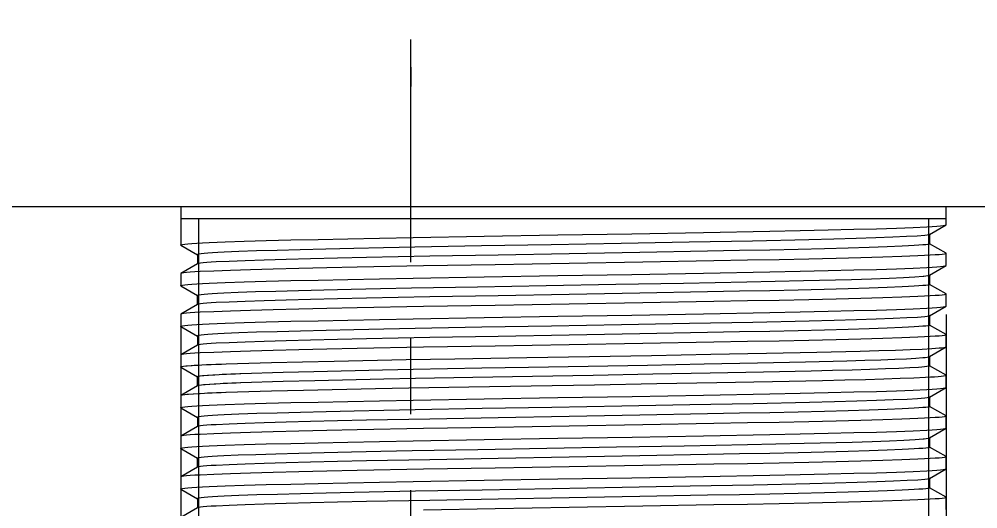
# Model space of a CAD drawing. Extents: x 0 to 1128, y 0 to 827.
# Drawn here: x 257.3 to 297.36, y 207.86 to 228.33 of the extents above; entities that cross this region are included whole.
import ezdxf

# ---------------------------------------------------------------- set-up
doc = ezdxf.new("R2010")
doc.units = 0
doc.header["$LTSCALE"] = 10
doc.header["$MEASUREMENT"] = 0
doc.header["$PDMODE"] = 3
doc.header["$PDSIZE"] = -10
doc.linetypes.add('CENTER2', pattern=[28.575, 19.05, -3.175, 3.175, -3.175])
doc.layers.get('0').update_dxf_attribs({"linetype": 'CONTINUOUS'})
doc.layers.get('DEFPOINTS').update_dxf_attribs({"linetype": 'CONTINUOUS'})
doc.layers.add('Cneter', color=1, linetype='CENTER2', lineweight=13)
doc.layers.add('PDF_형상', color=7, linetype='CONTINUOUS')
doc.styles.add('Daelim Dimension', font='NanumGothic.ttf')
doc.dimstyles.new('DEFAULT', dxfattribs={"dimscale": 2, "dimtxt": 2, "dimasz": 2, "dimexe": 0, "dimexo": 2, "dimgap": 1, "dimtad": 1, "dimdec": 0, "dimzin": 9, "dimdsep": 46, "dimtxsty": 'Daelim Dimension', "dimcen": 0.5, "dimclrd": 5, "dimclre": 5, "dimclrt": 256, "dimadec": 1, "dimazin": 0, "dimtfac": 1, "dimtdec": 0, "dimtix": 1, "dimtmove": 0, "dimatfit": 3, "dimfxl": 0, "dimtolj": 1, "dimtzin": 1, "dimlwd": 9, "dimlwe": 9, "dimarcsym": 0})

# ---------------------------------------------------------------- blocks, each defined once
blk = doc.blocks.new('*D31')
at = {"color": 5, "lineweight": 9, "ltscale": 0.5}
for p, q in [((296.047, 215.986), (296.047, 195.137)), ((264.047, 215.686), (264.047, 195.137)), ((264.047, 195.137), (185.174, 195.137)), ((292.047, 195.137), (268.047, 195.137))]:
    blk.add_line(p, q, dxfattribs=at)
at = {"color": 5, "ltscale": 0.5}
for points in [[(268.047, 195.804), (268.047, 194.471), (264.047, 195.137)], [(292.047, 195.804), (292.047, 194.471), (296.047, 195.137)]]:
    blk.add_solid(points, dxfattribs=at)
at = {"layer": 'DEFPOINTS', "color": 0, "ltscale": 0.5}
for p in [(296.047, 219.986), (264.047, 219.686), (296.047, 195.137)]:
    blk.add_point(p, dxfattribs=at)
at = {"color": 7, "ltscale": 0.5, "insert": (222.61, 203.79), "char_height": 10, "attachment_point": 5, "style": 'Daelim Dimension'}
blk.add_mtext('\\A1;시공홀 %%C35', dxfattribs=at)

msp = doc.modelspace()

# ---------------------------------------------------------------- linework, layer by layer
at = {"layer": 'Cneter', "color": 1, "lineweight": 5, "ltscale": 0.1}
msp.add_open_spline([(273.661, 103.871), (273.661, 222.477), (273.661, 227.477)], degree=1, knots=[0, 0, 0.903337, 1, 1], dxfattribs=at)
at = {"layer": 'PDF_형상', "lineweight": 5}
msp.add_lwpolyline([(402.049, 264.487), (402.049, 220.486), (158.045, 220.486), (158.045, 264.487)], close=True, dxfattribs=at)
for points in [[(264.047, 220.486), (264.047, 218.886), (264.054, 218.878), (264.745, 218.479)], [(295.34, 219.324), (296.04, 219.728), (296.047, 219.736), (296.047, 220.486)], [(296.047, 219.986), (264.047, 219.986)], [(264.797, 219.986), (264.797, 156.985)], [(295.297, 219.986), (295.297, 156.985)], [(264.047, 218.886), (264.052, 218.893), (264.066, 218.899), (264.122, 218.912), (264.217, 218.926), (264.349, 218.939), (264.517, 218.952), (264.723, 218.965), (264.965, 218.978), (265.242, 218.991), (265.902, 219.018), (266.695, 219.044), (267.614, 219.07), (268.651, 219.097), (269.795, 219.123), (271.036, 219.149), (272.363, 219.176), (273.762, 219.202), (276.725, 219.254), (279.813, 219.307), (282.909, 219.36), (285.898, 219.412), (288.666, 219.465), (289.935, 219.491), (291.11, 219.518), (292.18, 219.544), (293.135, 219.57), (293.967, 219.597), (294.668, 219.623), (295.23, 219.649), (295.457, 219.662), (295.648, 219.676), (295.802, 219.689), (295.919, 219.702), (295.999, 219.715), (296.001, 219.715), (296.04, 219.728)], [(295.347, 219.332), (295.347, 218.94), (295.343, 218.934), (295.329, 218.927), (295.275, 218.914), (295.185, 218.901), (295.059, 218.888), (294.898, 218.874), (294.701, 218.861), (294.47, 218.848), (294.205, 218.835), (293.575, 218.809), (292.817, 218.782), (291.939, 218.756), (290.949, 218.73), (289.855, 218.704), (288.669, 218.677), (287.401, 218.651), (286.064, 218.625), (283.233, 218.572), (280.281, 218.519), (277.321, 218.467), (274.464, 218.414), (271.816, 218.362), (270.603, 218.335), (269.479, 218.309), (268.455, 218.283), (267.541, 218.256), (266.744, 218.23), (266.073, 218.204), (265.535, 218.177), (265.316, 218.164), (265.133, 218.151), (264.984, 218.138), (264.872, 218.125), (264.795, 218.112), (264.793, 218.111), (264.754, 218.099), (264.054, 217.694), (264.047, 217.686), (264.047, 217.186), (264.054, 217.178), (264.745, 216.779)], [(295.34, 219.324), (295.338, 219.322), (295.335, 219.321), (295.335, 219.321), (295.332, 219.32), (295.329, 219.319), (295.327, 219.318), (295.324, 219.317), (295.321, 219.316), (295.318, 219.315), (295.315, 219.314), (295.312, 219.314), (295.245, 219.301), (295.143, 219.288), (294.834, 219.262), (294.389, 219.236), (293.812, 219.21), (293.108, 219.184), (292.283, 219.158), (291.346, 219.132), (290.304, 219.106), (287.947, 219.054), (285.3, 219.002), (282.46, 218.95), (279.53, 218.898), (276.62, 218.846), (273.836, 218.794), (272.523, 218.768), (271.28, 218.742), (270.118, 218.716), (269.047, 218.69), (268.078, 218.664), (267.219, 218.638), (266.478, 218.612), (265.863, 218.586), (265.604, 218.573), (265.378, 218.56), (265.186, 218.547), (265.028, 218.534), (264.905, 218.521), (264.817, 218.508), (264.764, 218.495), (264.756, 218.492), (264.747, 218.482)], [(264.747, 216.39), (264.747, 216.782), (264.756, 216.792), (264.764, 216.795), (264.816, 216.808), (264.903, 216.821), (265.024, 216.833), (265.179, 216.846), (265.367, 216.859), (265.589, 216.872), (265.844, 216.885), (266.449, 216.911), (267.178, 216.937), (268.023, 216.962), (268.977, 216.988), (270.032, 217.014), (271.177, 217.04), (272.403, 217.065), (273.698, 217.091), (276.448, 217.143), (279.329, 217.194), (282.235, 217.246), (285.062, 217.297), (287.708, 217.349), (290.077, 217.4), (292.083, 217.452), (292.927, 217.478), (293.654, 217.503), (294.258, 217.529), (294.733, 217.555), (295.074, 217.581), (295.111, 217.584), (295.28, 217.606), (295.286, 217.608), (295.292, 217.609), (295.298, 217.61), (295.305, 217.612), (295.311, 217.613), (295.317, 217.615), (295.323, 217.616), (295.329, 217.619), (295.331, 217.619), (295.337, 217.622), (295.34, 217.624), (296.04, 218.028), (296.047, 218.036), (296.047, 218.536), (296.04, 218.544), (295.349, 218.943)], [(296.047, 218.536), (296.043, 218.529), (296.028, 218.523), (295.972, 218.51), (295.877, 218.497), (295.746, 218.483), (295.577, 218.47), (295.371, 218.457), (295.129, 218.444), (294.852, 218.431), (294.192, 218.405), (293.399, 218.378), (292.48, 218.352), (291.444, 218.326), (290.299, 218.299), (289.058, 218.273), (287.731, 218.247), (286.332, 218.22), (283.369, 218.168), (280.282, 218.115), (277.185, 218.062), (274.196, 218.01), (271.428, 217.957), (270.159, 217.931), (268.985, 217.905), (267.914, 217.878), (266.959, 217.852), (266.127, 217.826), (265.427, 217.799), (264.864, 217.773), (264.637, 217.76), (264.446, 217.747), (264.292, 217.733), (264.175, 217.72), (264.095, 217.707), (264.094, 217.707), (264.054, 217.694)], [(264.747, 218.482), (264.747, 218.09)], [(264.047, 217.186), (264.052, 217.193), (264.066, 217.199), (264.122, 217.212), (264.217, 217.226), (264.349, 217.239), (264.517, 217.252), (264.723, 217.265), (264.965, 217.278), (265.242, 217.291), (265.902, 217.318), (266.695, 217.344), (267.614, 217.37), (268.651, 217.397), (269.795, 217.423), (271.036, 217.449), (272.363, 217.476), (273.762, 217.502), (276.724, 217.554), (279.812, 217.607), (282.909, 217.66), (285.898, 217.712), (288.666, 217.765), (289.935, 217.791), (291.11, 217.818), (292.18, 217.844), (293.135, 217.87), (293.967, 217.897), (294.668, 217.923), (295.23, 217.949), (295.457, 217.962), (295.648, 217.976), (295.802, 217.989), (295.919, 218.002), (295.999, 218.015), (296.001, 218.015), (296.04, 218.028)], [(295.347, 217.632), (295.347, 217.24), (295.343, 217.234), (295.329, 217.227), (295.275, 217.214), (295.185, 217.201), (295.059, 217.188), (294.898, 217.174), (294.701, 217.161), (294.47, 217.148), (294.205, 217.135), (293.575, 217.109), (292.817, 217.082), (291.939, 217.056), (290.948, 217.03), (289.855, 217.003), (288.669, 216.977), (287.401, 216.951), (286.064, 216.925), (283.233, 216.872), (280.281, 216.819), (277.321, 216.767), (274.464, 216.714), (271.816, 216.662), (270.603, 216.635), (269.479, 216.609), (268.455, 216.583), (267.541, 216.556), (266.744, 216.53), (266.073, 216.504), (265.535, 216.477), (265.316, 216.464), (265.133, 216.451), (264.984, 216.438), (264.872, 216.425), (264.795, 216.412), (264.793, 216.411), (264.754, 216.398), (264.054, 215.994), (264.047, 215.986), (264.047, 215.486), (264.054, 215.478), (264.745, 215.079)], [(295.34, 215.924), (296.04, 216.328), (296.047, 216.336), (296.047, 216.836), (296.04, 216.844), (295.349, 217.243)], [(296.047, 216.836), (296.043, 216.829), (296.028, 216.823), (295.972, 216.81), (295.877, 216.797), (295.746, 216.783), (295.577, 216.77), (295.371, 216.757), (295.129, 216.744), (294.852, 216.731), (294.192, 216.704), (293.399, 216.678), (292.48, 216.652), (291.444, 216.626), (290.299, 216.599), (289.058, 216.573), (287.731, 216.547), (286.332, 216.52), (283.369, 216.468), (280.282, 216.415), (277.185, 216.362), (274.196, 216.31), (271.428, 216.257), (270.159, 216.231), (268.985, 216.204), (267.914, 216.178), (266.959, 216.152), (266.127, 216.126), (265.427, 216.099), (264.864, 216.073), (264.637, 216.06), (264.446, 216.047), (264.292, 216.033), (264.175, 216.02), (264.095, 216.007), (264.094, 216.007), (264.054, 215.994)], [(264.047, 215.486), (264.052, 215.493), (264.066, 215.499), (264.122, 215.512), (264.217, 215.525), (264.349, 215.539), (264.517, 215.552), (264.723, 215.565), (264.965, 215.578), (265.242, 215.591), (265.902, 215.618), (266.695, 215.644), (267.614, 215.67), (268.651, 215.697), (269.795, 215.723), (271.036, 215.749), (272.363, 215.775), (273.762, 215.802), (276.725, 215.854), (279.813, 215.907), (282.909, 215.96), (285.898, 216.012), (288.667, 216.065), (289.935, 216.091), (291.11, 216.118), (292.18, 216.144), (293.135, 216.17), (293.967, 216.197), (294.668, 216.223), (295.23, 216.249), (295.457, 216.262), (295.648, 216.276), (295.802, 216.289), (295.919, 216.302), (295.999, 216.315), (296.001, 216.315), (296.04, 216.328)], [(295.347, 215.932), (295.347, 215.54), (295.343, 215.534), (295.329, 215.527), (295.275, 215.514), (295.185, 215.501), (295.059, 215.488), (294.898, 215.474), (294.701, 215.461), (294.47, 215.448), (294.205, 215.435), (293.575, 215.409), (292.817, 215.382), (291.939, 215.356), (290.949, 215.33), (289.855, 215.303), (288.669, 215.277), (287.401, 215.251), (286.064, 215.225), (283.233, 215.172), (280.281, 215.119), (277.321, 215.067), (274.464, 215.014), (271.816, 214.961), (270.603, 214.935), (269.479, 214.909), (268.455, 214.883), (267.541, 214.856), (266.744, 214.83), (266.073, 214.804), (265.535, 214.777), (265.316, 214.764), (265.133, 214.751), (264.984, 214.738), (264.872, 214.725), (264.795, 214.712), (264.793, 214.711), (264.754, 214.698), (264.054, 214.294), (264.047, 214.286), (264.047, 213.786), (264.054, 213.778), (264.745, 213.379)], [(295.34, 215.924), (295.338, 215.922), (295.335, 215.921), (295.335, 215.921), (295.333, 215.92), (295.33, 215.919), (295.327, 215.918), (295.325, 215.917), (295.322, 215.916), (295.319, 215.916), (295.317, 215.915), (295.314, 215.914), (295.248, 215.901), (295.147, 215.888), (294.84, 215.862), (294.397, 215.836), (293.821, 215.81), (293.119, 215.784), (292.295, 215.758), (291.359, 215.732), (290.318, 215.706), (287.962, 215.654), (285.315, 215.602), (282.473, 215.55), (279.543, 215.498), (276.63, 215.446), (273.844, 215.394), (272.531, 215.368), (271.286, 215.342), (270.123, 215.316), (269.051, 215.29), (268.081, 215.264), (267.221, 215.238), (266.48, 215.212), (265.864, 215.186), (265.604, 215.173), (265.379, 215.16), (265.186, 215.147), (265.029, 215.134), (264.906, 215.121), (264.817, 215.108), (264.764, 215.095), (264.756, 215.092), (264.747, 215.082)], [(264.747, 212.99), (264.747, 213.382), (264.749, 213.386), (264.754, 213.39), (264.754, 213.39), (264.768, 213.396), (264.776, 213.399), (264.812, 213.407), (264.861, 213.415), (264.863, 213.415), (264.955, 213.426), (265.007, 213.432), (265.162, 213.445), (265.209, 213.449), (265.392, 213.461), (265.467, 213.465), (265.65, 213.475), (265.78, 213.482), (265.963, 213.49), (266.146, 213.498), (266.148, 213.499), (266.331, 213.506), (266.513, 213.513), (266.567, 213.515), (268.331, 213.571), (269.61, 213.604), (272.488, 213.667), (273.76, 213.692), (276.638, 213.746), (278.578, 213.781), (281.078, 213.825), (283.551, 213.869), (285.931, 213.914), (288.153, 213.958), (290.159, 214.002), (291.894, 214.046), (292.646, 214.069), (293.313, 214.091), (293.892, 214.113), (294.378, 214.135), (294.768, 214.157), (295.06, 214.179), (295.168, 214.19), (295.251, 214.201), (295.308, 214.213), (295.34, 214.224), (296.04, 214.628), (296.047, 214.636), (296.047, 215.136), (296.04, 215.144), (295.349, 215.543)], [(296.047, 215.136), (296.043, 215.129), (296.028, 215.123), (295.972, 215.11), (295.877, 215.097), (295.746, 215.083), (295.577, 215.07), (295.371, 215.057), (295.129, 215.044), (294.852, 215.031), (294.192, 215.004), (293.399, 214.978), (292.48, 214.952), (291.444, 214.926), (290.299, 214.899), (289.058, 214.873), (287.731, 214.847), (286.332, 214.82), (283.369, 214.768), (280.282, 214.715), (277.185, 214.662), (274.196, 214.61), (271.428, 214.557), (270.159, 214.531), (268.985, 214.504), (267.914, 214.478), (266.959, 214.452), (266.127, 214.426), (265.427, 214.399), (264.864, 214.373), (264.637, 214.36), (264.446, 214.347), (264.292, 214.333), (264.175, 214.32), (264.095, 214.307), (264.094, 214.307), (264.054, 214.294)], [(264.747, 215.082), (264.747, 214.69)], [(264.047, 213.786), (264.049, 213.79), (264.054, 213.794), (264.054, 213.794), (264.069, 213.8), (264.077, 213.803), (264.115, 213.811), (264.166, 213.819), (264.168, 213.819), (264.264, 213.831), (264.319, 213.836), (264.481, 213.849), (264.53, 213.853), (264.609, 213.858), (264.8, 213.869), (264.936, 213.877), (265.127, 213.886), (265.129, 213.886), (265.32, 213.895), (265.511, 213.903), (265.568, 213.905), (265.759, 213.912), (265.951, 213.919), (267.836, 213.977), (269.134, 214.008), (270.468, 214.037), (273.477, 214.097), (275.509, 214.133), (278.518, 214.185), (281.135, 214.229), (283.722, 214.274), (286.211, 214.318), (288.535, 214.362), (290.632, 214.407), (292.446, 214.451), (293.232, 214.473), (293.929, 214.495), (294.533, 214.517), (295.04, 214.539), (295.447, 214.562), (295.75, 214.584), (295.863, 214.595), (295.949, 214.606), (296.008, 214.617), (296.04, 214.628)], [(295.347, 214.232), (295.347, 213.84), (295.339, 213.831), (295.334, 213.829), (295.295, 213.818), (295.23, 213.807), (295.138, 213.795), (295.021, 213.784), (294.878, 213.773), (294.516, 213.751), (294.056, 213.728), (293.499, 213.706), (292.85, 213.683), (292.113, 213.661), (291.294, 213.639), (290.398, 213.616), (288.4, 213.571), (286.173, 213.527), (283.779, 213.482), (281.283, 213.437), (278.753, 213.392), (276.258, 213.347), (273.867, 213.303), (272.532, 213.276), (269.653, 213.213), (268.334, 213.18), (266.567, 213.123), (266.55, 213.123), (266.368, 213.116), (266.186, 213.109), (266.005, 213.101), (265.823, 213.092), (265.703, 213.086), (265.521, 213.077), (265.449, 213.072), (265.268, 213.061), (265.245, 213.059), (265.064, 213.045), (265.001, 213.04), (264.91, 213.03), (264.819, 213.016), (264.807, 213.014), (264.791, 213.011), (264.77, 213.006), (264.754, 212.998), (264.054, 212.594), (264.047, 212.586), (264.047, 212.086), (264.054, 212.078), (264.745, 211.679)], [(295.34, 212.524), (296.04, 212.928), (296.047, 212.936), (296.047, 213.436), (296.04, 213.444), (295.349, 213.843)], [(296.047, 213.436), (296.039, 213.427), (296.034, 213.425), (295.993, 213.414), (295.924, 213.402), (295.829, 213.391), (295.706, 213.38), (295.557, 213.369), (295.381, 213.358), (295.178, 213.346), (294.696, 213.324), (294.114, 213.302), (293.436, 213.279), (292.666, 213.257), (291.809, 213.234), (290.872, 213.212), (288.782, 213.167), (286.454, 213.122), (283.95, 213.078), (281.339, 213.033), (278.694, 212.988), (276.085, 212.943), (273.584, 212.898), (272.188, 212.872), (269.177, 212.809), (267.84, 212.777), (265.951, 212.719), (265.931, 212.719), (265.74, 212.712), (265.55, 212.704), (265.36, 212.696), (265.17, 212.688), (265.044, 212.682), (264.854, 212.672), (264.779, 212.668), (264.589, 212.657), (264.566, 212.655), (264.376, 212.641), (264.308, 212.635), (264.215, 212.625), (264.123, 212.612), (264.108, 212.61), (264.09, 212.607), (264.07, 212.601), (264.054, 212.594)], [(264.047, 212.086), (264.052, 212.093), (264.066, 212.099), (264.122, 212.112), (264.217, 212.125), (264.349, 212.139), (264.518, 212.152), (264.723, 212.165), (264.965, 212.178), (265.243, 212.191), (265.902, 212.218), (266.695, 212.244), (267.614, 212.27), (268.651, 212.297), (269.795, 212.323), (271.037, 212.349), (272.363, 212.375), (273.762, 212.402), (276.725, 212.454), (279.813, 212.507), (282.91, 212.56), (285.899, 212.612), (288.667, 212.665), (289.935, 212.691), (291.11, 212.718), (292.18, 212.744), (293.136, 212.77), (293.967, 212.797), (294.668, 212.823), (295.23, 212.849), (295.457, 212.862), (295.648, 212.875), (295.802, 212.889), (295.919, 212.902), (295.999, 212.915), (296.001, 212.915), (296.04, 212.928)], [(295.347, 212.532), (295.347, 212.14), (295.343, 212.134), (295.329, 212.127), (295.275, 212.114), (295.185, 212.101), (295.059, 212.088), (294.898, 212.074), (294.701, 212.061), (294.47, 212.048), (294.205, 212.035), (293.575, 212.009), (292.817, 211.982), (291.939, 211.956), (290.949, 211.93), (289.855, 211.903), (288.669, 211.877), (287.401, 211.851), (286.064, 211.824), (283.233, 211.772), (280.281, 211.719), (277.321, 211.667), (274.464, 211.614), (271.816, 211.561), (270.603, 211.535), (269.479, 211.509), (268.455, 211.483), (267.541, 211.456), (266.744, 211.43), (266.073, 211.404), (265.535, 211.377), (265.316, 211.364), (265.133, 211.351), (264.984, 211.338), (264.872, 211.325), (264.795, 211.312), (264.793, 211.311), (264.754, 211.298), (264.054, 210.894), (264.047, 210.886), (264.047, 210.386), (264.054, 210.378), (264.745, 209.979)], [(295.34, 212.524), (295.338, 212.522), (295.336, 212.521), (295.335, 212.521), (295.333, 212.52), (295.331, 212.519), (295.328, 212.518), (295.326, 212.517), (295.323, 212.517), (295.321, 212.516), (295.318, 212.515), (295.316, 212.514), (295.251, 212.501), (295.151, 212.488), (294.846, 212.462), (294.405, 212.436), (293.831, 212.41), (293.13, 212.384), (292.307, 212.358), (291.372, 212.332), (290.332, 212.306), (287.977, 212.254), (285.329, 212.202), (282.487, 212.15), (279.555, 212.098), (276.641, 212.046), (273.853, 211.994), (272.538, 211.968), (271.293, 211.942), (270.128, 211.916), (269.056, 211.89), (268.084, 211.864), (267.224, 211.838), (266.482, 211.812), (265.865, 211.786), (265.605, 211.773), (265.379, 211.76), (265.187, 211.747), (265.029, 211.734), (264.906, 211.721), (264.818, 211.708), (264.765, 211.695), (264.756, 211.692), (264.747, 211.682)], [(264.747, 209.59), (264.747, 209.982), (264.756, 209.992), (264.764, 209.995), (264.816, 210.008), (264.903, 210.02), (265.024, 210.033), (265.179, 210.046), (265.368, 210.059), (265.591, 210.072), (265.846, 210.085), (266.453, 210.111), (267.183, 210.137), (268.03, 210.162), (268.986, 210.188), (270.042, 210.214), (271.19, 210.24), (272.417, 210.266), (273.715, 210.291), (276.469, 210.343), (279.353, 210.395), (282.263, 210.446), (285.092, 210.498), (287.738, 210.549), (290.106, 210.601), (292.108, 210.652), (292.95, 210.678), (293.674, 210.704), (294.274, 210.73), (294.746, 210.756), (295.083, 210.781), (295.123, 210.785), (295.284, 210.807), (295.29, 210.808), (295.296, 210.81), (295.302, 210.811), (295.307, 210.812), (295.313, 210.814), (295.319, 210.815), (295.324, 210.817), (295.33, 210.819), (295.331, 210.819), (295.337, 210.822), (295.34, 210.824), (296.04, 211.228), (296.047, 211.236), (296.047, 211.736), (296.04, 211.744), (295.349, 212.143)], [(296.047, 211.736), (296.043, 211.729), (296.028, 211.723), (295.972, 211.71), (295.877, 211.697), (295.746, 211.683), (295.577, 211.67), (295.371, 211.657), (295.129, 211.644), (294.852, 211.631), (294.192, 211.604), (293.399, 211.578), (292.48, 211.552), (291.444, 211.525), (290.299, 211.499), (289.058, 211.473), (287.731, 211.447), (286.332, 211.42), (283.369, 211.368), (280.282, 211.315), (277.185, 211.262), (274.196, 211.21), (271.428, 211.157), (270.159, 211.131), (268.985, 211.104), (267.914, 211.078), (266.959, 211.052), (266.127, 211.025), (265.427, 210.999), (264.864, 210.973), (264.637, 210.96), (264.446, 210.947), (264.292, 210.933), (264.175, 210.92), (264.095, 210.907), (264.094, 210.907), (264.054, 210.894)], [(264.747, 211.682), (264.747, 211.29)], [(264.047, 210.386), (264.052, 210.393), (264.066, 210.399), (264.122, 210.412), (264.217, 210.425), (264.349, 210.439), (264.518, 210.452), (264.723, 210.465), (264.965, 210.478), (265.243, 210.491), (265.902, 210.518), (266.695, 210.544), (267.614, 210.57), (268.651, 210.596), (269.795, 210.623), (271.036, 210.649), (272.363, 210.675), (273.762, 210.702), (276.725, 210.754), (279.813, 210.807), (282.91, 210.86), (285.898, 210.912), (288.667, 210.965), (289.935, 210.991), (291.11, 211.018), (292.18, 211.044), (293.135, 211.07), (293.967, 211.096), (294.668, 211.123), (295.23, 211.149), (295.457, 211.162), (295.648, 211.175), (295.802, 211.189), (295.919, 211.202), (295.999, 211.215), (296.001, 211.215), (296.04, 211.228)], [(295.347, 210.832), (295.347, 210.44), (295.343, 210.434), (295.329, 210.427), (295.275, 210.414), (295.185, 210.401), (295.059, 210.387), (294.898, 210.374), (294.701, 210.361), (294.47, 210.348), (294.205, 210.335), (293.575, 210.309), (292.817, 210.282), (291.939, 210.256), (290.948, 210.23), (289.855, 210.203), (288.669, 210.177), (287.401, 210.151), (286.064, 210.124), (283.233, 210.072), (280.281, 210.019), (277.321, 209.967), (274.464, 209.914), (271.816, 209.861), (270.603, 209.835), (269.479, 209.809), (268.455, 209.783), (267.541, 209.756), (266.744, 209.73), (266.073, 209.704), (265.535, 209.677), (265.316, 209.664), (265.133, 209.651), (264.984, 209.638), (264.872, 209.625), (264.795, 209.612), (264.793, 209.611), (264.754, 209.598), (264.054, 209.194), (264.047, 209.186), (264.047, 208.686), (264.054, 208.678), (264.745, 208.279)], [(295.34, 209.123), (296.04, 209.528), (296.047, 209.536), (296.047, 210.036), (296.04, 210.044), (295.349, 210.443)], [(296.047, 210.036), (296.043, 210.029), (296.028, 210.023), (295.972, 210.01), (295.877, 209.996), (295.746, 209.983), (295.577, 209.97), (295.371, 209.957), (295.129, 209.944), (294.852, 209.931), (294.192, 209.904), (293.399, 209.878), (292.48, 209.852), (291.444, 209.825), (290.299, 209.799), (289.058, 209.773), (287.731, 209.746), (286.332, 209.72), (283.369, 209.668), (280.282, 209.615), (277.185, 209.562), (274.196, 209.51), (271.428, 209.457), (270.159, 209.431), (268.985, 209.404), (267.914, 209.378), (266.959, 209.352), (266.127, 209.325), (265.427, 209.299), (264.864, 209.273), (264.637, 209.26), (264.446, 209.246), (264.292, 209.233), (264.175, 209.22), (264.095, 209.207), (264.094, 209.207), (264.054, 209.194)], [(264.047, 208.686), (264.052, 208.693), (264.066, 208.699), (264.122, 208.712), (264.217, 208.725), (264.349, 208.739), (264.517, 208.752), (264.723, 208.765), (264.965, 208.778), (265.242, 208.791), (265.902, 208.817), (266.695, 208.844), (267.614, 208.87), (268.651, 208.896), (269.795, 208.923), (271.036, 208.949), (272.363, 208.975), (273.762, 209.002), (276.725, 209.054), (279.813, 209.107), (282.909, 209.16), (285.898, 209.212), (288.666, 209.265), (289.935, 209.291), (291.11, 209.318), (292.18, 209.344), (293.135, 209.37), (293.967, 209.396), (294.668, 209.423), (295.23, 209.449), (295.457, 209.462), (295.648, 209.475), (295.802, 209.489), (295.919, 209.502), (295.999, 209.515), (296.001, 209.515), (296.04, 209.528)], [(295.347, 209.132), (295.347, 208.74), (295.343, 208.734), (295.329, 208.727), (295.275, 208.714), (295.185, 208.701), (295.059, 208.687), (294.898, 208.674), (294.701, 208.661), (294.47, 208.648), (294.205, 208.635), (293.575, 208.609), (292.817, 208.582), (291.939, 208.556), (290.949, 208.53), (289.855, 208.503), (288.669, 208.477), (287.401, 208.451), (286.064, 208.424), (283.233, 208.372), (280.281, 208.319), (277.321, 208.267), (274.464, 208.214), (271.816, 208.161), (270.603, 208.135), (269.479, 208.109), (268.455, 208.082), (267.541, 208.056), (266.744, 208.03), (266.073, 208.004), (265.535, 207.977), (265.316, 207.964), (265.133, 207.951), (264.984, 207.938), (264.872, 207.925), (264.795, 207.911), (264.793, 207.911), (264.754, 207.898), (264.054, 207.494)], [(295.34, 209.123), (295.338, 209.122), (295.336, 209.121), (295.336, 209.121), (295.334, 209.12), (295.331, 209.119), (295.329, 209.119), (295.327, 209.118), (295.324, 209.117), (295.322, 209.116), (295.32, 209.115), (295.317, 209.115), (295.254, 209.102), (295.155, 209.089), (294.852, 209.063), (294.413, 209.037), (293.84, 209.011), (293.14, 208.985), (292.32, 208.959), (291.385, 208.933), (290.346, 208.907), (287.991, 208.855), (285.344, 208.802), (282.501, 208.75), (279.568, 208.698), (276.652, 208.646), (273.861, 208.594), (272.546, 208.568), (271.299, 208.542), (270.134, 208.516), (269.06, 208.49), (268.088, 208.464), (267.226, 208.438), (266.483, 208.412), (265.866, 208.386), (265.606, 208.373), (265.38, 208.36), (265.187, 208.347), (265.029, 208.334), (264.906, 208.321), (264.818, 208.308), (264.765, 208.295), (264.756, 208.292), (264.747, 208.282)], [(296.047, 207.836), (296.047, 208.336), (296.04, 208.344), (295.349, 208.743)], [(264.747, 208.282), (264.747, 207.89)], [(296.047, 208.336), (296.043, 208.329), (296.028, 208.323), (295.972, 208.31), (295.877, 208.296), (295.746, 208.283), (295.577, 208.27), (295.371, 208.257), (295.129, 208.244), (294.852, 208.231), (294.192, 208.204), (293.399, 208.178), (292.48, 208.152), (291.444, 208.125), (290.299, 208.099), (289.058, 208.073), (287.731, 208.046), (286.332, 208.02), (283.369, 207.968), (280.282, 207.915), (277.185, 207.862), (274.196, 207.81)]]:
    msp.add_lwpolyline(points, dxfattribs=at)

# ---------------------------------------------------------------- dimensions: what is measured, and where the dimension line sits
at = {"color": 5, "ltscale": 0.5}
dim = msp.add_linear_dim(base=(296.047, 195.137), p1=(264.047, 219.686), p2=(296.047, 219.986), text='시공홀 %%C35', dimstyle='DEFAULT', override={"dimtxt": 5, "dimclrt": 7}, dxfattribs=at)
dim.commit()
dim.dimension.update_dxf_attribs({"geometry": '*D31', "text_midpoint": (222.61, 195.137), "dimtype": 160})

doc.saveas('drawing.dxf')
